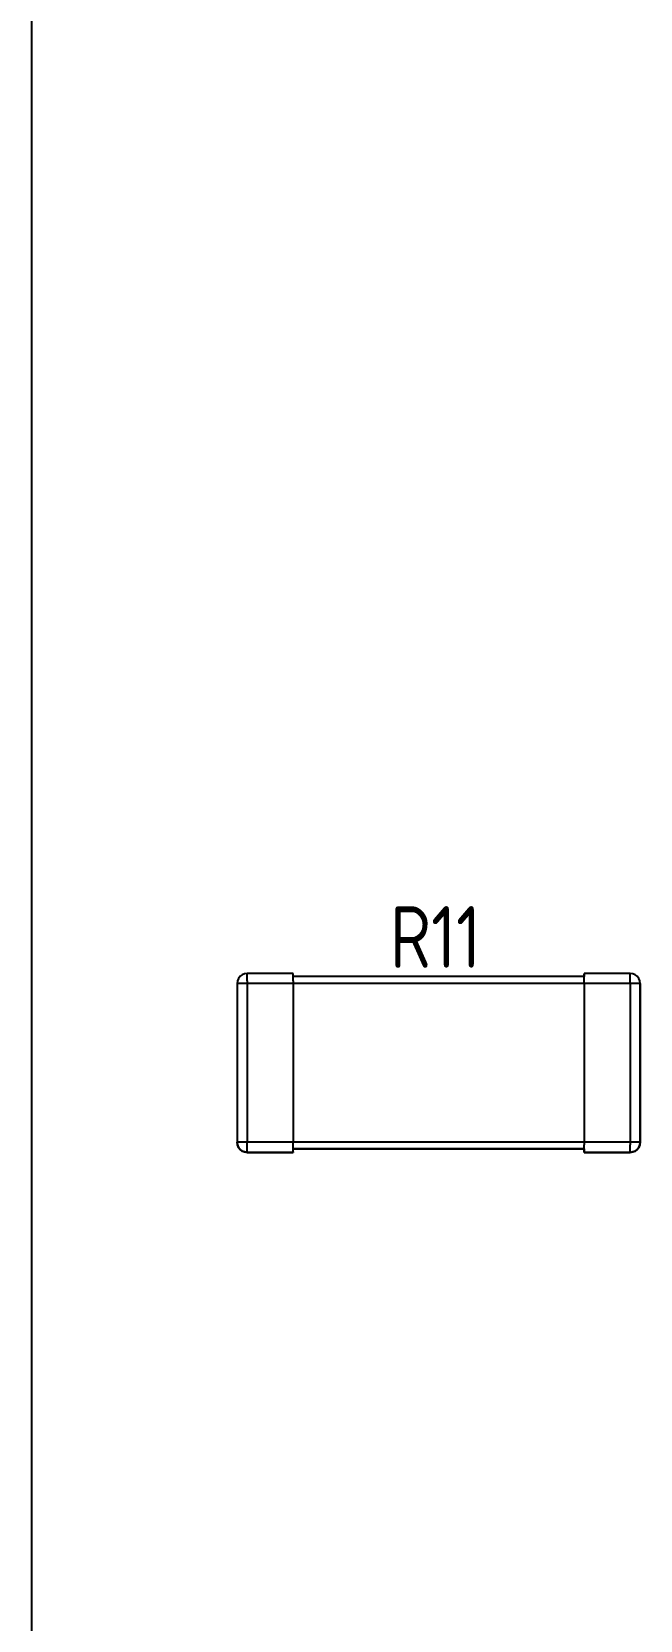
# Model space of a CAD drawing. Header units: inches. Extents: x 0 to 840, y -594 to 0.
# Drawn here: x 119.65 to 133.23, y -296.78 to -261.28 of the extents above; entities that cross this region are included whole.
import ezdxf

# ---------------------------------------------------------------- set-up
doc = ezdxf.new("R2010")
doc.units = ezdxf.units.IN
doc.header["$MEASUREMENT"] = 0
doc.styles.add('GOST type A0', font='', dxfattribs={"oblique": 15, "height": 5})
doc.styles.get('GOST type A0').set_extended_font_data('GOST type A')

msp = doc.modelspace()

# ---------------------------------------------------------------- linework, layer by layer
at = {"color": 18, "true_color": 0x000000}
for p, q in [((119.646, -389.354), (119.646, -49.354)), ((124.238, -282.488), (124.23, -282.546)), ((124.238, -282.488), (124.23, -282.546)), ((124.238, -282.488), (124.23, -282.546)), ((124.238, -282.488), (124.23, -282.546)), ((124.26, -282.434), (124.238, -282.488)), ((124.26, -282.434), (124.238, -282.488)), ((124.26, -282.434), (124.238, -282.488)), ((124.26, -282.434), (124.238, -282.488)), ((124.296, -282.388), (124.26, -282.434)), ((124.296, -282.388), (124.26, -282.434)), ((124.296, -282.388), (124.26, -282.434)), ((124.296, -282.388), (124.26, -282.434)), ((124.342, -282.352), (124.296, -282.388)), ((124.342, -282.352), (124.296, -282.388)), ((124.342, -282.352), (124.296, -282.388)), ((124.342, -282.352), (124.296, -282.388)), ((124.396, -282.33), (124.342, -282.352)), ((124.396, -282.33), (124.342, -282.352)), ((124.396, -282.33), (124.342, -282.352)), ((124.396, -282.33), (124.342, -282.352)), ((124.456, -282.322), (124.396, -282.33)), ((124.456, -282.322), (124.396, -282.33)), ((124.456, -282.322), (124.396, -282.33)), ((124.456, -282.322), (124.396, -282.33)), ((125.48, -282.322), (124.456, -282.322)), ((125.48, -282.322), (124.456, -282.322)), ((124.456, -282.33), (124.456, -282.322)), ((125.48, -282.322), (124.456, -282.322)), ((125.48, -282.322), (124.456, -282.322)), ((124.456, -282.33), (124.456, -282.322)), ((124.456, -282.352), (124.456, -282.33)), ((124.456, -282.352), (124.456, -282.33)), ((124.456, -282.388), (124.456, -282.352)), ((124.456, -282.388), (124.456, -282.352)), ((124.456, -282.434), (124.456, -282.388)), ((124.456, -282.434), (124.456, -282.388)), ((124.456, -282.488), (124.456, -282.434)), ((124.456, -282.488), (124.456, -282.434)), ((124.456, -282.488), (124.456, -282.546)), ((124.456, -282.488), (124.456, -282.546)), ((125.48, -282.396), (125.48, -282.322)), ((125.48, -282.33), (125.48, -282.322)), ((125.48, -282.396), (125.48, -282.322)), ((125.48, -282.33), (125.48, -282.322)), ((125.48, -282.352), (125.48, -282.33)), ((125.48, -282.352), (125.48, -282.33)), ((125.48, -282.388), (125.48, -282.352)), ((125.48, -282.388), (125.48, -282.352)), ((125.48, -282.434), (125.48, -282.388)), ((125.48, -282.434), (125.48, -282.388)), ((131.98, -282.396), (125.48, -282.396)), ((131.98, -282.396), (125.48, -282.396)), ((131.98, -282.396), (125.48, -282.396)), ((131.98, -282.396), (125.48, -282.396)), ((125.48, -282.488), (125.48, -282.434)), ((125.48, -282.488), (125.48, -282.434)), ((125.48, -282.488), (125.48, -282.546)), ((125.48, -282.488), (125.48, -282.546)), ((133.006, -282.322), (131.98, -282.322)), ((131.98, -282.322), (131.98, -282.33)), ((133.006, -282.322), (131.98, -282.322)), ((131.98, -282.322), (131.98, -282.33)), ((133.006, -282.322), (131.98, -282.322)), ((131.98, -282.322), (131.98, -282.33)), ((133.006, -282.322), (131.98, -282.322)), ((131.98, -282.322), (131.98, -282.33)), ((131.98, -282.33), (131.98, -282.396)), ((131.98, -282.352), (131.98, -282.33)), ((131.98, -282.33), (131.98, -282.396)), ((131.98, -282.352), (131.98, -282.33)), ((131.98, -282.388), (131.98, -282.352)), ((131.98, -282.388), (131.98, -282.352)), ((131.98, -282.434), (131.98, -282.388)), ((131.98, -282.434), (131.98, -282.388)), ((131.98, -282.488), (131.98, -282.434)), ((131.98, -282.488), (131.98, -282.434)), ((131.98, -282.546), (131.98, -282.488)), ((131.98, -282.546), (131.98, -282.488)), ((133.064, -282.33), (133.006, -282.322)), ((133.064, -282.33), (133.006, -282.322)), ((133.006, -282.322), (133.006, -282.33)), ((133.064, -282.33), (133.006, -282.322)), ((133.064, -282.33), (133.006, -282.322)), ((133.006, -282.322), (133.006, -282.33)), ((133.006, -282.352), (133.006, -282.33)), ((133.006, -282.352), (133.006, -282.33)), ((133.006, -282.388), (133.006, -282.352)), ((133.006, -282.388), (133.006, -282.352)), ((133.006, -282.434), (133.006, -282.388)), ((133.006, -282.434), (133.006, -282.388)), ((133.006, -282.488), (133.006, -282.434)), ((133.006, -282.488), (133.006, -282.434)), ((133.006, -282.546), (133.006, -282.488)), ((133.006, -282.546), (133.006, -282.488)), ((133.118, -282.352), (133.064, -282.33)), ((133.118, -282.352), (133.064, -282.33)), ((133.118, -282.352), (133.064, -282.33)), ((133.118, -282.352), (133.064, -282.33)), ((133.164, -282.388), (133.118, -282.352)), ((133.164, -282.388), (133.118, -282.352)), ((133.164, -282.388), (133.118, -282.352)), ((133.164, -282.388), (133.118, -282.352)), ((133.2, -282.434), (133.164, -282.388)), ((133.2, -282.434), (133.164, -282.388)), ((133.2, -282.434), (133.164, -282.388)), ((133.2, -282.434), (133.164, -282.388)), ((133.222, -282.488), (133.2, -282.434)), ((133.222, -282.488), (133.2, -282.434)), ((133.222, -282.488), (133.2, -282.434)), ((133.222, -282.488), (133.2, -282.434)), ((133.23, -282.546), (133.222, -282.488)), ((133.23, -282.546), (133.222, -282.488)), ((133.23, -282.546), (133.222, -282.488)), ((133.23, -282.546), (133.222, -282.488)), ((124.23, -282.546), (124.23, -286.096)), ((124.23, -282.546), (124.23, -286.096)), ((124.238, -282.546), (124.23, -282.546)), ((124.23, -282.546), (124.23, -286.096)), ((124.23, -282.546), (124.23, -286.096)), ((124.238, -282.546), (124.23, -282.546)), ((124.26, -282.546), (124.238, -282.546)), ((124.26, -282.546), (124.238, -282.546)), ((124.296, -282.546), (124.26, -282.546)), ((124.296, -282.546), (124.26, -282.546)), ((124.342, -282.546), (124.296, -282.546)), ((124.342, -282.546), (124.296, -282.546)), ((124.396, -282.546), (124.342, -282.546)), ((124.396, -282.546), (124.342, -282.546)), ((124.456, -282.546), (124.396, -282.546)), ((124.456, -282.546), (124.396, -282.546)), ((125.48, -282.546), (124.456, -282.546)), ((124.456, -282.546), (124.456, -286.096)), ((125.48, -282.546), (124.456, -282.546)), ((124.456, -282.546), (124.456, -286.096)), ((125.48, -282.546), (125.48, -286.096)), ((131.98, -282.546), (125.48, -282.546)), ((125.48, -282.546), (125.48, -286.096)), ((131.98, -282.546), (125.48, -282.546)), ((131.98, -282.546), (131.98, -286.096)), ((133.006, -282.546), (131.98, -282.546)), ((131.98, -282.546), (131.98, -286.096)), ((133.006, -282.546), (131.98, -282.546)), ((133.064, -282.546), (133.006, -282.546)), ((133.006, -282.546), (133.006, -286.096)), ((133.064, -282.546), (133.006, -282.546)), ((133.006, -282.546), (133.006, -286.096)), ((133.118, -282.546), (133.064, -282.546)), ((133.118, -282.546), (133.064, -282.546)), ((133.164, -282.546), (133.118, -282.546)), ((133.164, -282.546), (133.118, -282.546)), ((133.2, -282.546), (133.164, -282.546)), ((133.2, -282.546), (133.164, -282.546)), ((133.222, -282.546), (133.2, -282.546)), ((133.222, -282.546), (133.2, -282.546)), ((133.23, -282.546), (133.222, -282.546)), ((133.23, -282.546), (133.222, -282.546)), ((133.23, -286.096), (133.23, -282.546)), ((133.23, -282.546), (133.23, -286.096)), ((133.23, -286.096), (133.23, -282.546)), ((133.23, -282.546), (133.23, -286.096)), ((124.23, -286.096), (124.238, -286.156)), ((124.238, -286.156), (124.23, -286.096)), ((124.238, -286.096), (124.23, -286.096)), ((124.23, -286.096), (124.238, -286.156)), ((124.238, -286.156), (124.23, -286.096)), ((124.238, -286.096), (124.23, -286.096)), ((124.26, -286.096), (124.238, -286.096)), ((124.26, -286.096), (124.238, -286.096)), ((124.238, -286.156), (124.26, -286.21)), ((124.26, -286.21), (124.238, -286.156)), ((124.238, -286.156), (124.26, -286.21)), ((124.26, -286.21), (124.238, -286.156)), ((124.296, -286.096), (124.26, -286.096)), ((124.296, -286.096), (124.26, -286.096)), ((124.26, -286.21), (124.296, -286.256)), ((124.296, -286.256), (124.26, -286.21)), ((124.26, -286.21), (124.296, -286.256)), ((124.296, -286.256), (124.26, -286.21)), ((124.342, -286.096), (124.296, -286.096)), ((124.342, -286.096), (124.296, -286.096)), ((124.296, -286.256), (124.342, -286.292)), ((124.342, -286.292), (124.296, -286.256)), ((124.296, -286.256), (124.342, -286.292)), ((124.342, -286.292), (124.296, -286.256)), ((124.396, -286.096), (124.342, -286.096)), ((124.396, -286.096), (124.342, -286.096)), ((124.342, -286.292), (124.396, -286.314)), ((124.396, -286.314), (124.342, -286.292)), ((124.342, -286.292), (124.396, -286.314)), ((124.396, -286.314), (124.342, -286.292)), ((124.456, -286.096), (124.396, -286.096)), ((124.456, -286.096), (124.396, -286.096)), ((124.396, -286.314), (124.456, -286.322)), ((124.456, -286.322), (124.396, -286.314)), ((124.396, -286.314), (124.456, -286.322)), ((124.456, -286.322), (124.396, -286.314)), ((124.456, -286.156), (124.456, -286.096)), ((125.48, -286.096), (124.456, -286.096)), ((124.456, -286.156), (124.456, -286.096)), ((125.48, -286.096), (124.456, -286.096)), ((124.456, -286.21), (124.456, -286.156)), ((124.456, -286.21), (124.456, -286.156)), ((124.456, -286.256), (124.456, -286.21)), ((124.456, -286.256), (124.456, -286.21)), ((124.456, -286.292), (124.456, -286.256)), ((124.456, -286.292), (124.456, -286.256)), ((124.456, -286.314), (124.456, -286.292)), ((124.456, -286.314), (124.456, -286.292)), ((124.456, -286.314), (124.456, -286.322)), ((124.456, -286.314), (124.456, -286.322)), ((124.456, -286.322), (125.48, -286.322)), ((125.48, -286.322), (124.456, -286.322)), ((124.456, -286.322), (125.48, -286.322)), ((125.48, -286.322), (124.456, -286.322)), ((125.48, -286.156), (125.48, -286.096)), ((131.98, -286.096), (125.48, -286.096)), ((125.48, -286.156), (125.48, -286.096)), ((131.98, -286.096), (125.48, -286.096)), ((125.48, -286.21), (125.48, -286.156)), ((125.48, -286.21), (125.48, -286.156)), ((125.48, -286.256), (125.48, -286.21)), ((125.48, -286.256), (125.48, -286.21)), ((125.48, -286.314), (125.48, -286.246)), ((125.48, -286.246), (131.98, -286.246)), ((131.98, -286.246), (125.48, -286.246)), ((125.48, -286.314), (125.48, -286.246)), ((125.48, -286.246), (131.98, -286.246)), ((131.98, -286.246), (125.48, -286.246)), ((125.48, -286.292), (125.48, -286.256)), ((125.48, -286.292), (125.48, -286.256)), ((125.48, -286.314), (125.48, -286.292)), ((125.48, -286.314), (125.48, -286.292)), ((125.48, -286.322), (125.48, -286.314)), ((125.48, -286.314), (125.48, -286.322)), ((125.48, -286.322), (125.48, -286.314)), ((125.48, -286.314), (125.48, -286.322)), ((131.98, -286.096), (131.98, -286.156)), ((133.006, -286.096), (131.98, -286.096)), ((131.98, -286.096), (131.98, -286.156)), ((133.006, -286.096), (131.98, -286.096)), ((131.98, -286.21), (131.98, -286.156)), ((131.98, -286.21), (131.98, -286.156)), ((131.98, -286.256), (131.98, -286.21)), ((131.98, -286.256), (131.98, -286.21)), ((131.98, -286.246), (131.98, -286.322)), ((131.98, -286.246), (131.98, -286.322)), ((131.98, -286.292), (131.98, -286.256)), ((131.98, -286.292), (131.98, -286.256)), ((131.98, -286.314), (131.98, -286.292)), ((131.98, -286.314), (131.98, -286.292)), ((131.98, -286.322), (131.98, -286.314)), ((131.98, -286.322), (131.98, -286.314)), ((131.98, -286.322), (133.006, -286.322)), ((133.006, -286.322), (131.98, -286.322)), ((131.98, -286.322), (133.006, -286.322)), ((133.006, -286.322), (131.98, -286.322)), ((133.064, -286.096), (133.006, -286.096)), ((133.006, -286.096), (133.006, -286.156)), ((133.064, -286.096), (133.006, -286.096)), ((133.006, -286.096), (133.006, -286.156)), ((133.006, -286.21), (133.006, -286.156)), ((133.006, -286.21), (133.006, -286.156)), ((133.006, -286.256), (133.006, -286.21)), ((133.006, -286.256), (133.006, -286.21)), ((133.006, -286.292), (133.006, -286.256)), ((133.006, -286.292), (133.006, -286.256)), ((133.006, -286.314), (133.006, -286.292)), ((133.006, -286.314), (133.006, -286.292)), ((133.006, -286.322), (133.064, -286.314)), ((133.064, -286.314), (133.006, -286.322)), ((133.006, -286.322), (133.006, -286.314)), ((133.006, -286.322), (133.064, -286.314)), ((133.064, -286.314), (133.006, -286.322)), ((133.006, -286.322), (133.006, -286.314)), ((133.118, -286.096), (133.064, -286.096)), ((133.118, -286.096), (133.064, -286.096)), ((133.064, -286.314), (133.118, -286.292)), ((133.118, -286.292), (133.064, -286.314)), ((133.064, -286.314), (133.118, -286.292)), ((133.118, -286.292), (133.064, -286.314)), ((133.164, -286.096), (133.118, -286.096)), ((133.164, -286.096), (133.118, -286.096)), ((133.118, -286.292), (133.164, -286.256)), ((133.164, -286.256), (133.118, -286.292)), ((133.118, -286.292), (133.164, -286.256)), ((133.164, -286.256), (133.118, -286.292)), ((133.2, -286.096), (133.164, -286.096)), ((133.2, -286.096), (133.164, -286.096)), ((133.164, -286.256), (133.2, -286.21)), ((133.2, -286.21), (133.164, -286.256)), ((133.164, -286.256), (133.2, -286.21)), ((133.2, -286.21), (133.164, -286.256)), ((133.222, -286.096), (133.2, -286.096)), ((133.222, -286.096), (133.2, -286.096)), ((133.2, -286.21), (133.222, -286.156)), ((133.222, -286.156), (133.2, -286.21)), ((133.2, -286.21), (133.222, -286.156)), ((133.222, -286.156), (133.2, -286.21)), ((133.222, -286.156), (133.23, -286.096)), ((133.23, -286.096), (133.222, -286.156)), ((133.23, -286.096), (133.222, -286.096)), ((133.222, -286.156), (133.23, -286.096)), ((133.23, -286.096), (133.222, -286.156)), ((133.23, -286.096), (133.222, -286.096))]:
    msp.add_line(p, q, dxfattribs=at)

# ---------------------------------------------------------------- texts
at = {"color": 18, "true_color": 0x000000, "style": 'GOST type A0'}
msp.add_text('R11', height=1.3796, dxfattribs=at).set_placement((127.644, -282.199))

doc.saveas('drawing.dxf')
